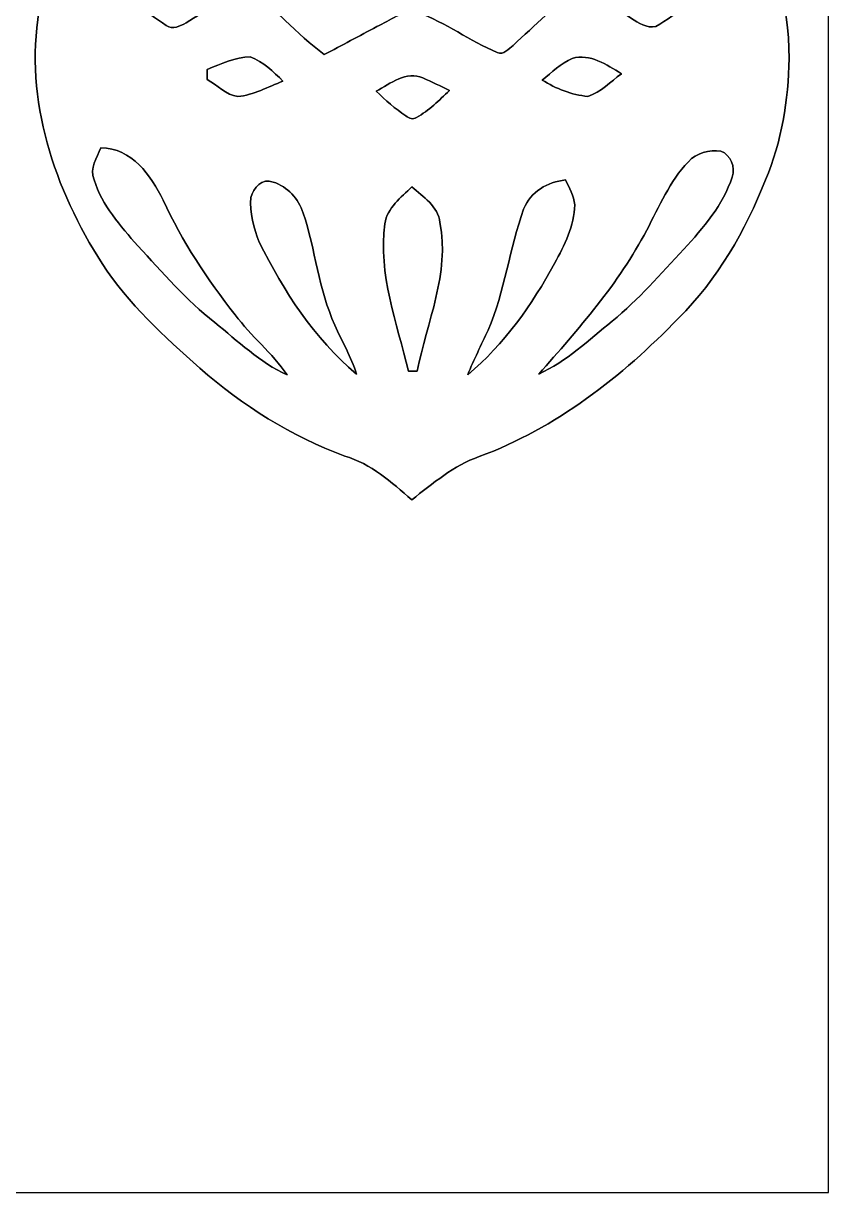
# Model space of a CAD drawing. Header units: centimetres. Extents: x -16.8 to 16.8, y -16.7 to 16.7.
# Drawn here: x 5.67 to 16.77, y -16.67 to -0.55 of the extents above; entities that cross this region are included whole.
import ezdxf

# ---------------------------------------------------------------- set-up
doc = ezdxf.new("R2010")
doc.units = ezdxf.units.CM
doc.header["$MEASUREMENT"] = 0
doc.layers.add('Layer 1', color=7, linetype='Continuous')

msp = doc.modelspace()

# ---------------------------------------------------------------- linework, layer by layer
at = {"layer": 'Layer 1', "color": 7}
for points, knots in [([(-16.77458, 16.66875), (-16.77458, 16.66875), (16.77458, 16.66875), (16.77458, 16.66875), (16.77458, 16.66875), (16.77458, 16.66875), (16.77458, -16.66875), (16.77458, -16.66875), (16.77458, -16.66875), (16.77458, -16.66875), (-16.77458, -16.66875), (-16.77458, -16.66875), (-16.77458, -16.66875), (-16.77458, -16.66875), (-16.77458, 16.66875), (-16.77458, 16.66875), (-16.77458, 16.66875), (-16.77458, 16.66875), (-16.77458, 16.66875), (-16.77458, 16.66875)], [0, 0, 0, 0, 0.16666667, 0.16666667, 0.16666667, 0.16666667, 0.33333333, 0.33333333, 0.33333333, 0.33333333, 0.5, 0.5, 0.5, 0.5, 0.66666667, 0.66666667, 0.66666667, 0.66666667, 1, 1, 1, 1]), ([(10.5537, 5.25074), (10.39601, 5.05742), (10.24008, 4.82882), (10.2489, 4.56741), (10.2489, 4.56741), (10.23232, 4.16489), (10.47221, 3.82764), (10.61544, 3.46957), (10.61544, 3.46957), (10.32192, 3.32458), (9.99384, 3.28577), (9.68304, 3.19581), (9.68304, 3.19581), (8.74324, 2.96016), (7.81826, 2.58621), (7.06332, 1.96779), (7.06332, 1.96779), (6.41385, 1.34832), (6.0646, 0.48189), (5.88398, -0.38135), (5.88398, -0.38135), (5.68078, -1.60443), (6.09776, -2.84198), (6.75569, -3.86292), (6.75569, -3.86292), (7.11729, -4.41748), (7.61083, -4.86692), (8.10119, -5.30472), (8.10119, -5.30472), (8.68997, -5.82083), (9.3659, -6.24064), (10.10038, -6.5151), (10.10038, -6.5151), (10.46374, -6.62164), (10.74561, -6.87634), (11.02466, -7.11835), (11.02466, -7.11835), (11.31711, -6.8961), (11.6011, -6.64316), (11.95458, -6.52321), (11.95458, -6.52321), (13.01397, -6.13057), (13.9259, -5.42184), (14.70378, -4.61398), (14.70378, -4.61398), (15.24317, -4.08093), (15.62594, -3.41066), (15.90428, -2.71004), (15.90428, -2.71004), (16.12865, -2.18193), (16.21719, -1.6069), (16.2306, -1.03611), (16.2306, -1.03611), (16.22848, -0.27305), (16.00271, 0.47696), (15.64428, 1.14582), (15.64428, 1.14582), (15.39557, 1.60443), (15.02904, 1.99919), (14.58524, 2.27401), (14.58524, 2.27401), (13.71529, 2.86949), (12.67707, 3.1429), (11.66142, 3.3722), (11.66142, 3.3722), (11.59545, 3.39372), (11.52419, 3.41983), (11.48786, 3.48298), (11.48786, 3.48298), (11.4935, 3.64631), (11.59581, 3.78495), (11.66177, 3.92818), (11.66177, 3.92818), (11.80147, 4.19312), (11.88826, 4.50921), (11.78666, 4.80272), (11.78666, 4.80272), (11.69882, 5.01262), (11.57464, 5.22076), (11.38484, 5.35234), (11.38484, 5.35234), (11.13261, 5.52768), (10.76607, 5.45853), (10.5537, 5.25074), (10.5537, 5.25074), (10.5537, 5.25074), (10.5537, 5.25074), (10.5537, 5.25074)], [0, 0, 0, 0, 0.04347826, 0.04347826, 0.04347826, 0.04347826, 0.08695652, 0.08695652, 0.08695652, 0.08695652, 0.13043478, 0.13043478, 0.13043478, 0.13043478, 0.17391304, 0.17391304, 0.17391304, 0.17391304, 0.2173913, 0.2173913, 0.2173913, 0.2173913, 0.26086957, 0.26086957, 0.26086957, 0.26086957, 0.30434783, 0.30434783, 0.30434783, 0.30434783, 0.34782609, 0.34782609, 0.34782609, 0.34782609, 0.39130435, 0.39130435, 0.39130435, 0.39130435, 0.43478261, 0.43478261, 0.43478261, 0.43478261, 0.47826087, 0.47826087, 0.47826087, 0.47826087, 0.52173913, 0.52173913, 0.52173913, 0.52173913, 0.56521739, 0.56521739, 0.56521739, 0.56521739, 0.60869565, 0.60869565, 0.60869565, 0.60869565, 0.65217391, 0.65217391, 0.65217391, 0.65217391, 0.69565217, 0.69565217, 0.69565217, 0.69565217, 0.73913043, 0.73913043, 0.73913043, 0.73913043, 0.7826087, 0.7826087, 0.7826087, 0.7826087, 0.82608696, 0.82608696, 0.82608696, 0.82608696, 0.86956522, 0.86956522, 0.86956522, 0.86956522, 0.91304348, 0.91304348, 0.91304348, 0.91304348, 1, 1, 1, 1]), ([(6.80649, 0.04022), (7.29403, 0.42686), (7.97877, 0.59408), (8.57814, 0.39123), (8.57814, 0.39123), (8.84308, 0.29669), (9.0678, 0.11501), (9.33379, 0.02328), (9.33379, 0.02328), (9.45127, 0.02575), (9.54511, 0.1143), (9.64918, 0.15875), (9.64918, 0.15875), (9.96668, 0.35172), (10.34697, 0.39511), (10.70786, 0.4445), (10.70786, 0.4445), (11.33687, 0.52705), (11.98915, 0.39688), (12.54689, 0.09807), (12.54689, 0.09807), (12.63368, 0.05997), (12.73563, -0.00988), (12.83194, 0.04586), (12.83194, 0.04586), (13.04996, 0.15452), (13.24857, 0.3048), (13.47964, 0.387), (13.47964, 0.387), (13.86734, 0.51647), (14.30196, 0.51012), (14.68402, 0.36195), (14.68402, 0.36195), (14.89639, 0.29316), (15.12111, 0.20461), (15.25587, 0.01588), (15.25587, 0.01588), (14.96871, -0.18909), (14.69461, -0.41416), (14.39157, -0.59584), (14.39157, -0.59584), (14.2621, -0.61948), (14.15556, -0.54504), (14.05396, -0.4826), (14.05396, -0.4826), (13.81266, -0.32985), (13.57383, -0.17321), (13.32301, -0.03669), (13.32301, -0.03669), (13.01856, -0.30409), (12.72046, -0.57785), (12.42483, -0.85443), (12.42483, -0.85443), (12.36345, -0.89958), (12.29007, -0.99201), (12.20364, -0.9525), (12.20364, -0.9525), (11.82652, -0.79375), (11.49491, -0.54187), (11.11038, -0.39934), (11.11038, -0.39934), (10.89836, -0.35913), (10.72621, -0.51576), (10.54347, -0.59619), (10.54347, -0.59619), (10.30111, -0.72284), (10.06228, -0.85584), (9.81922, -0.98143), (9.81922, -0.98143), (9.43328, -0.69674), (9.12495, -0.32279), (8.73619, -0.04163), (8.73619, -0.04163), (8.45714, -0.20073), (8.18938, -0.37853), (7.91386, -0.54293), (7.91386, -0.54293), (7.83237, -0.58949), (7.72724, -0.64382), (7.6394, -0.58067), (7.6394, -0.58067), (7.35189, -0.38735), (7.07743, -0.17533), (6.80649, 0.04022)], [0, 0, 0, 0, 0.04545455, 0.04545455, 0.04545455, 0.04545455, 0.09090909, 0.09090909, 0.09090909, 0.09090909, 0.13636364, 0.13636364, 0.13636364, 0.13636364, 0.18181818, 0.18181818, 0.18181818, 0.18181818, 0.22727273, 0.22727273, 0.22727273, 0.22727273, 0.27272727, 0.27272727, 0.27272727, 0.27272727, 0.31818182, 0.31818182, 0.31818182, 0.31818182, 0.36363636, 0.36363636, 0.36363636, 0.36363636, 0.40909091, 0.40909091, 0.40909091, 0.40909091, 0.45454545, 0.45454545, 0.45454545, 0.45454545, 0.5, 0.5, 0.5, 0.5, 0.54545455, 0.54545455, 0.54545455, 0.54545455, 0.59090909, 0.59090909, 0.59090909, 0.59090909, 0.63636364, 0.63636364, 0.63636364, 0.63636364, 0.68181818, 0.68181818, 0.68181818, 0.68181818, 0.72727273, 0.72727273, 0.72727273, 0.72727273, 0.77272727, 0.77272727, 0.77272727, 0.77272727, 0.81818182, 0.81818182, 0.81818182, 0.81818182, 0.86363636, 0.86363636, 0.86363636, 0.86363636, 0.90909091, 0.90909091, 0.90909091, 0.90909091, 1, 1, 1, 1]), ([(13.23763, -1.03364), (13.48599, -0.96344), (13.71177, -1.1236), (13.91567, -1.2446), (13.91567, -1.2446), (13.76645, -1.35361), (13.63521, -1.50389), (13.45424, -1.55787), (13.45424, -1.55787), (13.23128, -1.53741), (13.01291, -1.45168), (12.82347, -1.33279), (12.82347, -1.33279), (12.95753, -1.22873), (13.081, -1.10349), (13.23763, -1.03364)], [0, 0, 0, 0, 0.2, 0.2, 0.2, 0.2, 0.4, 0.4, 0.4, 0.4, 0.6, 0.6, 0.6, 0.6, 1, 1, 1, 1]), ([(8.20526, -1.18569), (8.39646, -1.10878), (8.58873, -1.02129), (8.79863, -1.01247), (8.79863, -1.01247), (8.97255, -1.08197), (9.11895, -1.21497), (9.24842, -1.34902), (9.24842, -1.34902), (9.04381, -1.42593), (8.84449, -1.53846), (8.62471, -1.56139), (8.62471, -1.56139), (8.46137, -1.5367), (8.34037, -1.40264), (8.20138, -1.32327), (8.20138, -1.32327), (8.20244, -1.27741), (8.20349, -1.23155), (8.20526, -1.18569)], [0, 0, 0, 0, 0.16666667, 0.16666667, 0.16666667, 0.16666667, 0.33333333, 0.33333333, 0.33333333, 0.33333333, 0.5, 0.5, 0.5, 0.5, 0.66666667, 0.66666667, 0.66666667, 0.66666667, 1, 1, 1, 1]), ([(10.53536, -1.48731), (10.72868, -1.38254), (10.95269, -1.19662), (11.17917, -1.30422), (11.17917, -1.30422), (11.30335, -1.35573), (11.424, -1.41711), (11.54465, -1.47814), (11.54465, -1.47814), (11.40107, -1.60973), (11.26314, -1.75401), (11.09133, -1.84891), (11.09133, -1.84891), (11.04336, -1.88419), (10.98797, -1.85526), (10.94493, -1.82739), (10.94493, -1.82739), (10.79747, -1.72755), (10.66236, -1.61184), (10.53536, -1.48731)], [0, 0, 0, 0, 0.16666667, 0.16666667, 0.16666667, 0.16666667, 0.33333333, 0.33333333, 0.33333333, 0.33333333, 0.5, 0.5, 0.5, 0.5, 0.66666667, 0.66666667, 0.66666667, 0.66666667, 1, 1, 1, 1]), ([(6.737, -2.26554), (7.1628, -2.27154), (7.42915, -2.64442), (7.5946, -2.98838), (7.5946, -2.98838), (7.85954, -3.55424), (8.20102, -4.08058), (8.59084, -4.56812), (8.59084, -4.56812), (8.8071, -4.86339), (9.10131, -5.09341), (9.30663, -5.3975), (9.30663, -5.3975), (8.92951, -5.22464), (8.62753, -4.93113), (8.30792, -4.67466), (8.30792, -4.67466), (7.91422, -4.36457), (7.58754, -3.98286), (7.24641, -3.61915), (7.24641, -3.61915), (7.01075, -3.34398), (6.75181, -3.06105), (6.64457, -2.70757), (6.64457, -2.70757), (6.57825, -2.54635), (6.68161, -2.40665), (6.737, -2.26554)], [0, 0, 0, 0, 0.125, 0.125, 0.125, 0.125, 0.25, 0.25, 0.25, 0.25, 0.375, 0.375, 0.375, 0.375, 0.5, 0.5, 0.5, 0.5, 0.625, 0.625, 0.625, 0.625, 0.75, 0.75, 0.75, 0.75, 1, 1, 1, 1]), ([(14.83995, -2.4578), (14.95284, -2.33751), (15.12746, -2.29059), (15.28904, -2.31316), (15.28904, -2.31316), (15.42591, -2.36185), (15.49012, -2.53577), (15.44496, -2.66912), (15.44496, -2.66912), (15.31937, -3.05611), (15.04632, -3.36938), (14.77716, -3.66536), (14.77716, -3.66536), (14.46001, -4.00614), (14.15309, -4.35963), (13.79114, -4.65526), (13.79114, -4.65526), (13.46764, -4.91772), (13.15967, -5.20947), (12.77726, -5.38621), (12.77726, -5.38621), (13.32301, -4.76497), (13.87969, -4.13914), (14.26563, -3.40148), (14.26563, -3.40148), (14.43814, -3.07693), (14.58172, -2.72627), (14.83995, -2.4578)], [0, 0, 0, 0, 0.125, 0.125, 0.125, 0.125, 0.25, 0.25, 0.25, 0.25, 0.375, 0.375, 0.375, 0.375, 0.5, 0.5, 0.5, 0.5, 0.625, 0.625, 0.625, 0.625, 0.75, 0.75, 0.75, 0.75, 1, 1, 1, 1]), ([(8.80569, -2.94958), (8.8392, -2.81975), (8.96056, -2.67829), (9.11578, -2.73861), (9.11578, -2.73861), (9.31369, -2.79964), (9.46291, -2.97145), (9.52853, -3.16548), (9.52853, -3.16548), (9.69539, -3.67348), (9.74302, -4.21958), (9.96421, -4.71064), (9.96421, -4.71064), (10.0584, -4.93783), (10.19422, -5.14809), (10.2616, -5.38656), (10.2616, -5.38656), (9.68022, -4.89303), (9.25971, -4.24392), (8.92246, -3.56694), (8.92246, -3.56694), (8.84379, -3.3722), (8.79016, -3.15983), (8.80569, -2.94958)], [0, 0, 0, 0, 0.14285714, 0.14285714, 0.14285714, 0.14285714, 0.28571429, 0.28571429, 0.28571429, 0.28571429, 0.42857143, 0.42857143, 0.42857143, 0.42857143, 0.57142857, 0.57142857, 0.57142857, 0.57142857, 0.71428571, 0.71428571, 0.71428571, 0.71428571, 1, 1, 1, 1]), ([(12.56841, -3.1115), (12.66331, -2.87055), (12.89685, -2.7365), (13.14379, -2.70863), (13.14379, -2.70863), (13.19671, -2.81799), (13.26162, -2.9277), (13.27291, -3.05188), (13.27291, -3.05188), (13.27044, -3.34433), (13.13004, -3.60892), (12.99563, -3.86009), (12.99563, -3.86009), (12.68377, -4.43089), (12.30066, -4.97522), (11.7983, -5.39432), (11.7983, -5.39432), (11.8805, -5.18407), (11.98527, -4.98369), (12.07911, -4.77873), (12.07911, -4.77873), (12.31124, -4.24462), (12.36945, -3.65619), (12.56841, -3.1115)], [0, 0, 0, 0, 0.14285714, 0.14285714, 0.14285714, 0.14285714, 0.28571429, 0.28571429, 0.28571429, 0.28571429, 0.42857143, 0.42857143, 0.42857143, 0.42857143, 0.57142857, 0.57142857, 0.57142857, 0.57142857, 0.71428571, 0.71428571, 0.71428571, 0.71428571, 1, 1, 1, 1]), ([(10.65177, -3.31258), (10.69199, -3.09386), (10.87473, -2.94852), (11.02748, -2.80388), (11.02748, -2.80388), (11.17917, -2.94428), (11.38837, -3.07023), (11.41448, -3.296), (11.41448, -3.296), (11.54924, -3.99732), (11.23597, -4.66866), (11.10121, -5.34564), (11.10121, -5.34564), (11.07122, -5.34529), (11.01161, -5.34529), (10.98162, -5.34529), (10.98162, -5.34529), (10.81793, -4.6796), (10.56181, -4.01038), (10.65177, -3.31258)], [0, 0, 0, 0, 0.16666667, 0.16666667, 0.16666667, 0.16666667, 0.33333333, 0.33333333, 0.33333333, 0.33333333, 0.5, 0.5, 0.5, 0.5, 0.66666667, 0.66666667, 0.66666667, 0.66666667, 1, 1, 1, 1])]:
    msp.add_open_spline(points, degree=3, knots=knots, dxfattribs=at)
at = {"layer": 'Layer 1', "color": 251}
for points, knots in [([(10.5537, 5.25074), (10.76607, 5.45853), (11.13261, 5.52768), (11.38484, 5.35234), (11.38484, 5.35234), (11.57464, 5.22076), (11.69882, 5.01262), (11.78666, 4.80272), (11.78666, 4.80272), (11.88826, 4.50921), (11.80147, 4.19312), (11.66177, 3.92818), (11.66177, 3.92818), (11.59581, 3.78495), (11.4935, 3.64631), (11.48786, 3.48298), (11.48786, 3.48298), (11.52419, 3.41983), (11.59545, 3.39372), (11.66142, 3.3722), (11.66142, 3.3722), (12.67707, 3.1429), (13.71529, 2.86949), (14.58524, 2.27401), (14.58524, 2.27401), (15.02904, 1.99919), (15.39557, 1.60443), (15.64428, 1.14582), (15.64428, 1.14582), (16.00271, 0.47696), (16.22848, -0.27305), (16.2306, -1.03611), (16.2306, -1.03611), (16.21719, -1.6069), (16.12865, -2.18193), (15.90428, -2.71004), (15.90428, -2.71004), (15.62594, -3.41066), (15.24317, -4.08093), (14.70378, -4.61398), (14.70378, -4.61398), (13.9259, -5.42184), (13.01397, -6.13057), (11.95458, -6.52321), (11.95458, -6.52321), (11.6011, -6.64316), (11.31711, -6.8961), (11.02466, -7.11835), (11.02466, -7.11835), (10.74561, -6.87634), (10.46374, -6.62164), (10.10038, -6.5151), (10.10038, -6.5151), (9.3659, -6.24064), (8.68997, -5.82083), (8.10119, -5.30472), (8.10119, -5.30472), (7.61083, -4.86692), (7.11729, -4.41748), (6.75569, -3.86292), (6.75569, -3.86292), (6.09776, -2.84198), (5.68078, -1.60443), (5.88398, -0.38135), (5.88398, -0.38135), (6.0646, 0.48189), (6.41385, 1.34832), (7.06332, 1.96779), (7.06332, 1.96779), (7.81826, 2.58621), (8.74324, 2.96016), (9.68304, 3.19581), (9.68304, 3.19581), (9.99384, 3.28577), (10.32192, 3.32458), (10.61544, 3.46957), (10.61544, 3.46957), (10.47221, 3.82764), (10.23232, 4.16489), (10.2489, 4.56741), (10.2489, 4.56741), (10.24008, 4.82882), (10.39601, 5.05742), (10.5537, 5.25074), (10.5537, 5.25074), (10.5537, 5.25074), (10.5537, 5.25074), (10.5537, 5.25074)], [0, 0, 0, 0, 0.04347826, 0.04347826, 0.04347826, 0.04347826, 0.08695652, 0.08695652, 0.08695652, 0.08695652, 0.13043478, 0.13043478, 0.13043478, 0.13043478, 0.17391304, 0.17391304, 0.17391304, 0.17391304, 0.2173913, 0.2173913, 0.2173913, 0.2173913, 0.26086957, 0.26086957, 0.26086957, 0.26086957, 0.30434783, 0.30434783, 0.30434783, 0.30434783, 0.34782609, 0.34782609, 0.34782609, 0.34782609, 0.39130435, 0.39130435, 0.39130435, 0.39130435, 0.43478261, 0.43478261, 0.43478261, 0.43478261, 0.47826087, 0.47826087, 0.47826087, 0.47826087, 0.52173913, 0.52173913, 0.52173913, 0.52173913, 0.56521739, 0.56521739, 0.56521739, 0.56521739, 0.60869565, 0.60869565, 0.60869565, 0.60869565, 0.65217391, 0.65217391, 0.65217391, 0.65217391, 0.69565217, 0.69565217, 0.69565217, 0.69565217, 0.73913043, 0.73913043, 0.73913043, 0.73913043, 0.7826087, 0.7826087, 0.7826087, 0.7826087, 0.82608696, 0.82608696, 0.82608696, 0.82608696, 0.86956522, 0.86956522, 0.86956522, 0.86956522, 0.91304348, 0.91304348, 0.91304348, 0.91304348, 1, 1, 1, 1]), ([(6.80649, 0.04022), (7.07743, -0.17533), (7.35189, -0.38735), (7.6394, -0.58067), (7.6394, -0.58067), (7.72724, -0.64382), (7.83237, -0.58949), (7.91386, -0.54293), (7.91386, -0.54293), (8.18938, -0.37853), (8.45714, -0.20073), (8.73619, -0.04163), (8.73619, -0.04163), (9.12495, -0.32279), (9.43328, -0.69674), (9.81922, -0.98143), (9.81922, -0.98143), (10.06228, -0.85584), (10.30111, -0.72284), (10.54347, -0.59619), (10.54347, -0.59619), (10.72621, -0.51576), (10.89836, -0.35913), (11.11038, -0.39934), (11.11038, -0.39934), (11.49491, -0.54187), (11.82652, -0.79375), (12.20364, -0.9525), (12.20364, -0.9525), (12.29007, -0.99201), (12.36345, -0.89958), (12.42483, -0.85443), (12.42483, -0.85443), (12.72046, -0.57785), (13.01856, -0.30409), (13.32301, -0.03669), (13.32301, -0.03669), (13.57383, -0.17321), (13.81266, -0.32985), (14.05396, -0.4826), (14.05396, -0.4826), (14.15556, -0.54504), (14.2621, -0.61948), (14.39157, -0.59584), (14.39157, -0.59584), (14.69461, -0.41416), (14.96871, -0.18909), (15.25587, 0.01588), (15.25587, 0.01588), (15.12111, 0.20461), (14.89639, 0.29316), (14.68402, 0.36195), (14.68402, 0.36195), (14.30196, 0.51012), (13.86734, 0.51647), (13.47964, 0.387), (13.47964, 0.387), (13.24857, 0.3048), (13.04996, 0.15452), (12.83194, 0.04586), (12.83194, 0.04586), (12.73563, -0.00988), (12.63368, 0.05997), (12.54689, 0.09807), (12.54689, 0.09807), (11.98915, 0.39688), (11.33687, 0.52705), (10.70786, 0.4445), (10.70786, 0.4445), (10.34697, 0.39511), (9.96668, 0.35172), (9.64918, 0.15875), (9.64918, 0.15875), (9.54511, 0.1143), (9.45127, 0.02575), (9.33379, 0.02328), (9.33379, 0.02328), (9.0678, 0.11501), (8.84308, 0.29669), (8.57814, 0.39123), (8.57814, 0.39123), (7.97877, 0.59408), (7.29403, 0.42686), (6.80649, 0.04022), (6.80649, 0.04022), (6.80649, 0.04022), (6.80649, 0.04022), (6.80649, 0.04022)], [0, 0, 0, 0, 0.04347826, 0.04347826, 0.04347826, 0.04347826, 0.08695652, 0.08695652, 0.08695652, 0.08695652, 0.13043478, 0.13043478, 0.13043478, 0.13043478, 0.17391304, 0.17391304, 0.17391304, 0.17391304, 0.2173913, 0.2173913, 0.2173913, 0.2173913, 0.26086957, 0.26086957, 0.26086957, 0.26086957, 0.30434783, 0.30434783, 0.30434783, 0.30434783, 0.34782609, 0.34782609, 0.34782609, 0.34782609, 0.39130435, 0.39130435, 0.39130435, 0.39130435, 0.43478261, 0.43478261, 0.43478261, 0.43478261, 0.47826087, 0.47826087, 0.47826087, 0.47826087, 0.52173913, 0.52173913, 0.52173913, 0.52173913, 0.56521739, 0.56521739, 0.56521739, 0.56521739, 0.60869565, 0.60869565, 0.60869565, 0.60869565, 0.65217391, 0.65217391, 0.65217391, 0.65217391, 0.69565217, 0.69565217, 0.69565217, 0.69565217, 0.73913043, 0.73913043, 0.73913043, 0.73913043, 0.7826087, 0.7826087, 0.7826087, 0.7826087, 0.82608696, 0.82608696, 0.82608696, 0.82608696, 0.86956522, 0.86956522, 0.86956522, 0.86956522, 0.91304348, 0.91304348, 0.91304348, 0.91304348, 1, 1, 1, 1]), ([(13.23763, -1.03364), (13.081, -1.10349), (12.95753, -1.22873), (12.82347, -1.33279), (12.82347, -1.33279), (13.01291, -1.45168), (13.23128, -1.53741), (13.45424, -1.55787), (13.45424, -1.55787), (13.63521, -1.50389), (13.76645, -1.35361), (13.91567, -1.2446), (13.91567, -1.2446), (13.71177, -1.1236), (13.48599, -0.96344), (13.23763, -1.03364), (13.23763, -1.03364), (13.23763, -1.03364), (13.23763, -1.03364), (13.23763, -1.03364)], [0, 0, 0, 0, 0.16666667, 0.16666667, 0.16666667, 0.16666667, 0.33333333, 0.33333333, 0.33333333, 0.33333333, 0.5, 0.5, 0.5, 0.5, 0.66666667, 0.66666667, 0.66666667, 0.66666667, 1, 1, 1, 1]), ([(8.20526, -1.18569), (8.20349, -1.23155), (8.20244, -1.27741), (8.20138, -1.32327), (8.20138, -1.32327), (8.34037, -1.40264), (8.46137, -1.5367), (8.62471, -1.56139), (8.62471, -1.56139), (8.84449, -1.53846), (9.04381, -1.42593), (9.24842, -1.34902), (9.24842, -1.34902), (9.11895, -1.21497), (8.97255, -1.08197), (8.79863, -1.01247), (8.79863, -1.01247), (8.58873, -1.02129), (8.39646, -1.10878), (8.20526, -1.18569), (8.20526, -1.18569), (8.20526, -1.18569), (8.20526, -1.18569), (8.20526, -1.18569)], [0, 0, 0, 0, 0.14285714, 0.14285714, 0.14285714, 0.14285714, 0.28571429, 0.28571429, 0.28571429, 0.28571429, 0.42857143, 0.42857143, 0.42857143, 0.42857143, 0.57142857, 0.57142857, 0.57142857, 0.57142857, 0.71428571, 0.71428571, 0.71428571, 0.71428571, 1, 1, 1, 1]), ([(10.53536, -1.48731), (10.66236, -1.61184), (10.79747, -1.72755), (10.94493, -1.82739), (10.94493, -1.82739), (10.98797, -1.85526), (11.04336, -1.88419), (11.09133, -1.84891), (11.09133, -1.84891), (11.26314, -1.75401), (11.40107, -1.60973), (11.54465, -1.47814), (11.54465, -1.47814), (11.424, -1.41711), (11.30335, -1.35573), (11.17917, -1.30422), (11.17917, -1.30422), (10.95269, -1.19662), (10.72868, -1.38254), (10.53536, -1.48731), (10.53536, -1.48731), (10.53536, -1.48731), (10.53536, -1.48731), (10.53536, -1.48731)], [0, 0, 0, 0, 0.14285714, 0.14285714, 0.14285714, 0.14285714, 0.28571429, 0.28571429, 0.28571429, 0.28571429, 0.42857143, 0.42857143, 0.42857143, 0.42857143, 0.57142857, 0.57142857, 0.57142857, 0.57142857, 0.71428571, 0.71428571, 0.71428571, 0.71428571, 1, 1, 1, 1]), ([(6.737, -2.26554), (6.68161, -2.40665), (6.57825, -2.54635), (6.64457, -2.70757), (6.64457, -2.70757), (6.75181, -3.06105), (7.01075, -3.34398), (7.24641, -3.61915), (7.24641, -3.61915), (7.58754, -3.98286), (7.91422, -4.36457), (8.30792, -4.67466), (8.30792, -4.67466), (8.62753, -4.93113), (8.92951, -5.22464), (9.30663, -5.3975), (9.30663, -5.3975), (9.10131, -5.09341), (8.8071, -4.86339), (8.59084, -4.56812), (8.59084, -4.56812), (8.20102, -4.08058), (7.85954, -3.55424), (7.5946, -2.98838), (7.5946, -2.98838), (7.42915, -2.64442), (7.1628, -2.27154), (6.737, -2.26554), (6.737, -2.26554), (6.737, -2.26554), (6.737, -2.26554), (6.737, -2.26554)], [0, 0, 0, 0, 0.11111111, 0.11111111, 0.11111111, 0.11111111, 0.22222222, 0.22222222, 0.22222222, 0.22222222, 0.33333333, 0.33333333, 0.33333333, 0.33333333, 0.44444444, 0.44444444, 0.44444444, 0.44444444, 0.55555556, 0.55555556, 0.55555556, 0.55555556, 0.66666667, 0.66666667, 0.66666667, 0.66666667, 0.77777778, 0.77777778, 0.77777778, 0.77777778, 1, 1, 1, 1]), ([(14.83995, -2.4578), (14.58172, -2.72627), (14.43814, -3.07693), (14.26563, -3.40148), (14.26563, -3.40148), (13.87969, -4.13914), (13.32301, -4.76497), (12.77726, -5.38621), (12.77726, -5.38621), (13.15967, -5.20947), (13.46764, -4.91772), (13.79114, -4.65526), (13.79114, -4.65526), (14.15309, -4.35963), (14.46001, -4.00614), (14.77716, -3.66536), (14.77716, -3.66536), (15.04632, -3.36938), (15.31937, -3.05611), (15.44496, -2.66912), (15.44496, -2.66912), (15.49012, -2.53577), (15.42591, -2.36185), (15.28904, -2.31316), (15.28904, -2.31316), (15.12746, -2.29059), (14.95284, -2.33751), (14.83995, -2.4578), (14.83995, -2.4578), (14.83995, -2.4578), (14.83995, -2.4578), (14.83995, -2.4578)], [0, 0, 0, 0, 0.11111111, 0.11111111, 0.11111111, 0.11111111, 0.22222222, 0.22222222, 0.22222222, 0.22222222, 0.33333333, 0.33333333, 0.33333333, 0.33333333, 0.44444444, 0.44444444, 0.44444444, 0.44444444, 0.55555556, 0.55555556, 0.55555556, 0.55555556, 0.66666667, 0.66666667, 0.66666667, 0.66666667, 0.77777778, 0.77777778, 0.77777778, 0.77777778, 1, 1, 1, 1]), ([(8.80569, -2.94958), (8.79016, -3.15983), (8.84379, -3.3722), (8.92246, -3.56694), (8.92246, -3.56694), (9.25971, -4.24392), (9.68022, -4.89303), (10.2616, -5.38656), (10.2616, -5.38656), (10.19422, -5.14809), (10.0584, -4.93783), (9.96421, -4.71064), (9.96421, -4.71064), (9.74302, -4.21958), (9.69539, -3.67348), (9.52853, -3.16548), (9.52853, -3.16548), (9.46291, -2.97145), (9.31369, -2.79964), (9.11578, -2.73861), (9.11578, -2.73861), (8.96056, -2.67829), (8.8392, -2.81975), (8.80569, -2.94958), (8.80569, -2.94958), (8.80569, -2.94958), (8.80569, -2.94958), (8.80569, -2.94958)], [0, 0, 0, 0, 0.125, 0.125, 0.125, 0.125, 0.25, 0.25, 0.25, 0.25, 0.375, 0.375, 0.375, 0.375, 0.5, 0.5, 0.5, 0.5, 0.625, 0.625, 0.625, 0.625, 0.75, 0.75, 0.75, 0.75, 1, 1, 1, 1]), ([(12.56841, -3.1115), (12.36945, -3.65619), (12.31124, -4.24462), (12.07911, -4.77873), (12.07911, -4.77873), (11.98527, -4.98369), (11.8805, -5.18407), (11.7983, -5.39432), (11.7983, -5.39432), (12.30066, -4.97522), (12.68377, -4.43089), (12.99563, -3.86009), (12.99563, -3.86009), (13.13004, -3.60892), (13.27044, -3.34433), (13.27291, -3.05188), (13.27291, -3.05188), (13.26162, -2.9277), (13.19671, -2.81799), (13.14379, -2.70863), (13.14379, -2.70863), (12.89685, -2.7365), (12.66331, -2.87055), (12.56841, -3.1115), (12.56841, -3.1115), (12.56841, -3.1115), (12.56841, -3.1115), (12.56841, -3.1115)], [0, 0, 0, 0, 0.125, 0.125, 0.125, 0.125, 0.25, 0.25, 0.25, 0.25, 0.375, 0.375, 0.375, 0.375, 0.5, 0.5, 0.5, 0.5, 0.625, 0.625, 0.625, 0.625, 0.75, 0.75, 0.75, 0.75, 1, 1, 1, 1]), ([(10.65177, -3.31258), (10.56181, -4.01038), (10.81793, -4.6796), (10.98162, -5.34529), (10.98162, -5.34529), (11.01161, -5.34529), (11.07122, -5.34529), (11.10121, -5.34564), (11.10121, -5.34564), (11.23597, -4.66866), (11.54924, -3.99732), (11.41448, -3.296), (11.41448, -3.296), (11.38837, -3.07023), (11.17917, -2.94428), (11.02748, -2.80388), (11.02748, -2.80388), (10.87473, -2.94852), (10.69199, -3.09386), (10.65177, -3.31258)], [0, 0, 0, 0, 0.16666667, 0.16666667, 0.16666667, 0.16666667, 0.33333333, 0.33333333, 0.33333333, 0.33333333, 0.5, 0.5, 0.5, 0.5, 0.66666667, 0.66666667, 0.66666667, 0.66666667, 1, 1, 1, 1])]:
    msp.add_open_spline(points, degree=3, knots=knots, dxfattribs=at)

doc.saveas('drawing.dxf')
